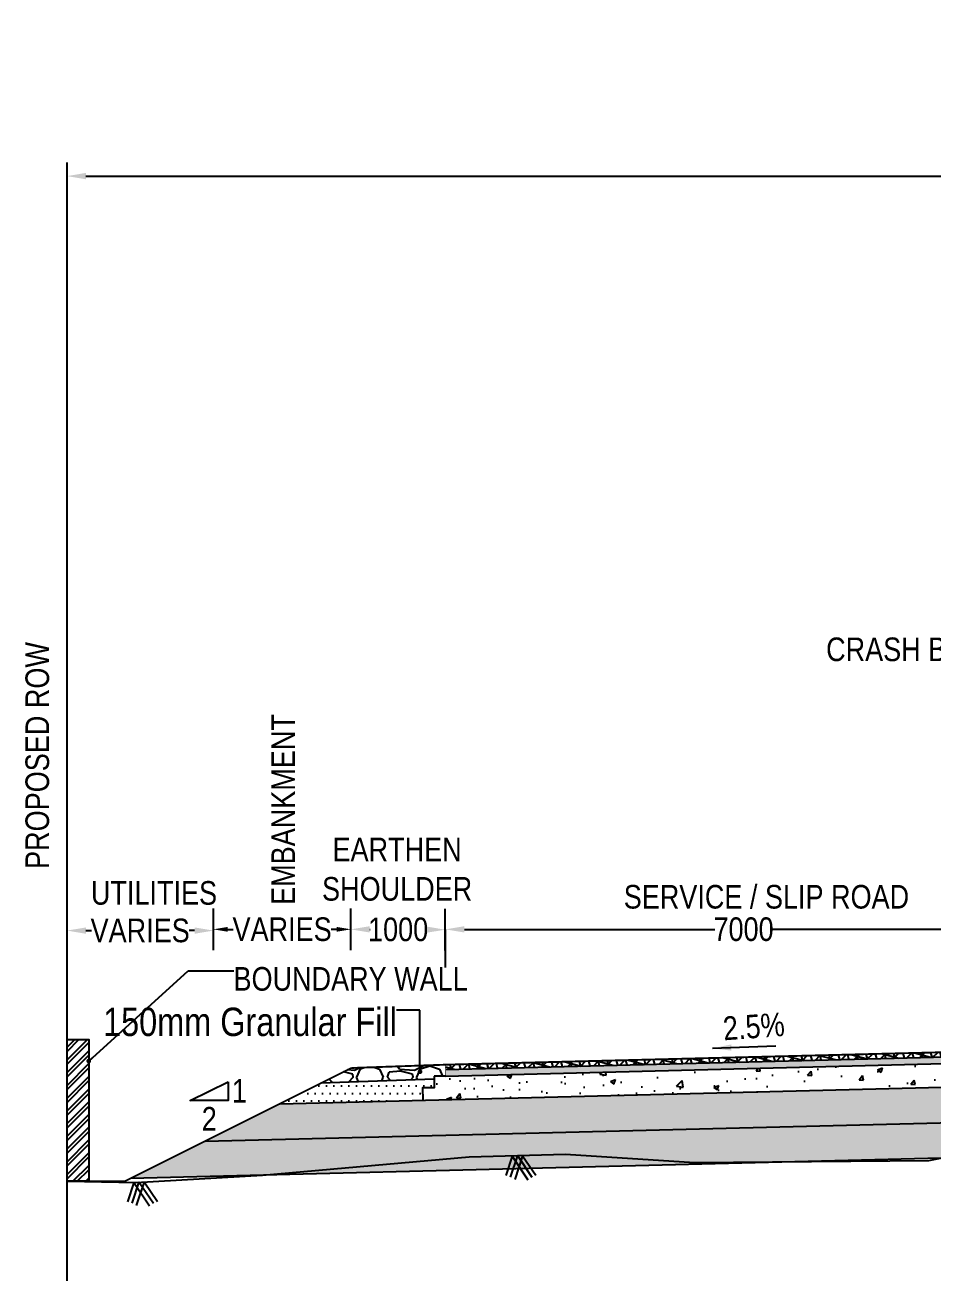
# Model space of a CAD drawing. Header units: millimetres. Extents: x 207528 to 778454, y -364692 to 101323.
# Drawn here: x 501757 to 511375, y 11237 to 24533 of the extents above; entities that cross this region are included whole.
import ezdxf

# ---------------------------------------------------------------- set-up
doc = ezdxf.new("R2010")
doc.units = ezdxf.units.MM
for name, color, linetype in [('Dim', 253, 'Continuous'), ('Dimension', 253, 'Continuous'), ('hatch', 253, 'Continuous'), ('Proposed ROW', 241, 'MNEW')]:
    doc.layers.add(name, color=color, linetype=linetype)
doc.styles.add('DIM', font='ARIALN.TTF', dxfattribs={"height": 250})
doc.styles.get("Standard").update_dxf_attribs({"font": 'arial.ttf'})
doc.styles.add('STRIP PLAN STYLE', font='ARIALN.TTF')
doc.linetypes.add('MNEW', pattern='A,26.152623,-1.048632,["PROW",Standard,S=1.75,R=0,X=0,Y=-0.975095],-7.693777,26.152623', length=61.047655)
doc.dimstyles.new('DIM', dxfattribs={"dimtxt": 250, "dimasz": 200, "dimexe": 0.18, "dimexo": 0.0625, "dimgap": 0.09, "dimtad": 0, "dimtih": 1, "dimtoh": 1, "dimdec": 0, "dimzin": 0, "dimdsep": 46, "dimtxsty": 'DIM', "dimcen": 0.09, "dimclrd": 256, "dimclrt": 7, "dimadec": 0, "dimazin": 0, "dimtfac": 1, "dimtdec": 0, "dimtofl": 0, "dimtmove": 0, "dimatfit": 3, "dimfxl": 1, "dimtolj": 1, "dimtzin": 0, "dimarcsym": 0})
doc.dimstyles.new('new', dxfattribs={"dimtxt": 150, "dimasz": 150, "dimexe": 100, "dimexo": 0.1, "dimgap": 0.09, "dimtad": 0, "dimtih": 1, "dimtoh": 1, "dimdec": 0, "dimzin": 0, "dimdsep": 46, "dimtxsty": 'DIM', "dimcen": 0.09, "dimclrd": 256, "dimclrt": 252, "dimadec": 0, "dimazin": 0, "dimtfac": 1, "dimtdec": 0, "dimtofl": 0, "dimtmove": 0, "dimatfit": 3, "dimfxl": 1, "dimtolj": 1, "dimtzin": 0, "dimlwd": -1, "dimarcsym": 0})

# ---------------------------------------------------------------- blocks, each defined once
blk = doc.blocks.new('*D387')
at = {"layer": 'Defpoints', "color": 0, "transparency": 16777216}
for p in [(547201, 22934), (502201, 22667), (547201, 22670)]:
    blk.add_point(p, dxfattribs=at)
at = {"layer": 'Dim', "color": 0, "lineweight": -2, "transparency": 16777216}
for p, q in [((502201, 22667), (502201, 22935)), ((547201, 22670), (547201, 22935))]:
    blk.add_line(p, q, dxfattribs=at)
at = {"layer": 'Dim', "lineweight": -2, "transparency": 16777216}
for p, q in [((502401, 22934), (522479, 22934)), ((547001, 22934), (529825, 22934))]:
    blk.add_line(p, q, dxfattribs=at)
at = {"layer": 'Dim', "transparency": 16777216}
for points in [[(502401, 22968), (502401, 22901), (502201, 22934)], [(547001, 22968), (547001, 22901), (547201, 22934)]]:
    blk.add_solid(points, dxfattribs=at)
at = {"layer": 'Dim', "color": 7, "transparency": 16777216, "insert": (526152, 22934), "char_height": 400, "attachment_point": 5, "style": 'STRIP PLAN STYLE'}
blk.add_mtext('\\A1;PROPOSED RIGHT OF WAY (45m)', dxfattribs=at)
blk = doc.blocks.new('*D524')
at = {"layer": 'Defpoints', "color": 0, "transparency": 16777216}
for p in [(506212, 14959), (506212, 14556), (512695, 14556)]:
    blk.add_point(p, dxfattribs=at)
at = {"layer": 'Dim', "color": 0, "lineweight": -2, "transparency": 16777216}
for p, q in [((506212, 14556), (506212, 14959)), ((512695, 14556), (512695, 14959))]:
    blk.add_line(p, q, dxfattribs=at)
at = {"layer": 'Dim', "lineweight": -2, "transparency": 16777216}
for p, q in [((506412, 14959), (509064, 14959)), ((512495, 14959), (509674, 14959))]:
    blk.add_line(p, q, dxfattribs=at)
at = {"layer": 'Dim', "transparency": 16777216}
for points in [[(506412, 14992), (506412, 14925), (506212, 14959)], [(512495, 14992), (512495, 14925), (512695, 14959)]]:
    blk.add_solid(points, dxfattribs=at)
at = {"layer": 'Dim', "color": 7, "transparency": 16777216, "insert": (509369, 14959), "char_height": 250, "attachment_point": 5, "style": 'DIM'}
blk.add_mtext('\\A1;7000', dxfattribs=at)
blk = doc.blocks.new('*D525')
at = {"layer": 'Defpoints', "color": 0, "transparency": 16777216}
for p in [(502201, 15003), (502201, 14946), (503752, 14959)]:
    blk.add_point(p, dxfattribs=at)
at = {"layer": 'Dimension', "color": 0, "lineweight": -2, "transparency": 16777216}
for p, q in [((502201, 14947), (502201, 14945)), ((503752, 14947), (503752, 14945))]:
    blk.add_line(p, q, dxfattribs=at)
at = {"layer": 'Dimension', "lineweight": -2, "transparency": 16777216}
for p, q in [((502401, 14946), (502459, 14946)), ((503552, 14946), (503494, 14946))]:
    blk.add_line(p, q, dxfattribs=at)
at = {"layer": 'Dimension', "transparency": 16777216}
for points in [[(502401, 14979), (502401, 14912), (502201, 14946)], [(503552, 14979), (503552, 14912), (503752, 14946)]]:
    blk.add_solid(points, dxfattribs=at)
at = {"layer": 'Dimension', "color": 7, "transparency": 16777216, "insert": (502976, 14946), "char_height": 250, "attachment_point": 5, "style": 'DIM'}
blk.add_mtext('\\A1;VARIES', dxfattribs=at)
blk = doc.blocks.new('*D521')
at = {"layer": 'Defpoints', "color": 0, "transparency": 16777216}
for p in [(505209, 14959), (505209, 14959), (506209, 14955)]:
    blk.add_point(p, dxfattribs=at)
at = {"layer": 'Dim', "color": 0, "lineweight": -2, "transparency": 16777216}
for p, q in [((505209, 14959), (505209, 14959)), ((506209, 14955), (506209, 14955))]:
    blk.add_line(p, q, dxfattribs=at)
at = {"layer": 'Dim', "lineweight": -2, "transparency": 16777216}
for p, q in [((505409, 14958), (505413, 14958)), ((506009, 14956), (506005, 14956))]:
    blk.add_line(p, q, dxfattribs=at)
at = {"layer": 'Dim', "transparency": 16777216}
for points in [[(505409, 14992), (505409, 14925), (505209, 14959)], [(506009, 14989), (506008, 14923), (506209, 14955)]]:
    blk.add_solid(points, dxfattribs=at)
at = {"layer": 'Dim', "color": 7, "transparency": 16777216, "insert": (505709, 14957), "char_height": 250, "attachment_point": 5, "style": 'DIM'}
blk.add_mtext('\\A1;1000', dxfattribs=at)
blk = doc.blocks.new('*D522')
at = {"layer": 'Defpoints', "color": 0, "transparency": 16777216}
for p in [(503752, 14959), (503752, 14959), (505209, 14959)]:
    blk.add_point(p, dxfattribs=at)
at = {"layer": 'Dimension', "color": 0, "lineweight": -2, "transparency": 16777216}
for p, q in [((503752, 14959), (503752, 14959)), ((505209, 14959), (505209, 14959))]:
    blk.add_line(p, q, dxfattribs=at)
at = {"layer": 'Dimension', "lineweight": -2, "transparency": 16777216}
for p, q in [((503902, 14959), (503963, 14959)), ((505059, 14959), (504998, 14959))]:
    blk.add_line(p, q, dxfattribs=at)
at = {"layer": 'Dimension', "transparency": 16777216}
for points in [[(503902, 14984), (503902, 14934), (503752, 14959)], [(505059, 14984), (505059, 14934), (505209, 14959)]]:
    blk.add_solid(points, dxfattribs=at)
at = {"layer": 'Dimension', "color": 7, "transparency": 16777216, "insert": (504480, 14959), "char_height": 250, "attachment_point": 5, "style": 'DIM'}
blk.add_mtext('\\A1;VARIES', dxfattribs=at)

msp = doc.modelspace()

# ---------------------------------------------------------------- hatches: boundary and pattern name
h = msp.add_hatch()
h.set_pattern_fill('GOST_GLASS', color=41, scale=5)
h.set_pattern_definition([(45, (411964.84, 1.86), (42.426407, -4e-15), [25, -35]), (45, (411975.448, 1.86), (42.426407, -4e-15), [10, -50]), (45, (411964.84, 12.466), (42.426407, -4e-15), [10, -50])])
h.paths.add_polyline_path([(513065.3, 13647.3), (513065.3, 13577.3), (507486.3, 13437.8), (507239.8, 13457.4), (506841.7, 13491.7)])
h.paths.add_polyline_path([(506212.1, 13475.9), (506212.1, 13405.9), (507486.3, 13437.8), (507239.8, 13457.4), (506841.7, 13491.7)])
at = {"layer": 'Dim'}
h = msp.add_hatch(dxfattribs=at)
h.set_pattern_fill('ANSI32', scale=10)
h.set_pattern_definition([(45, (186401.44, -43053.24), (-67.35192, 67.35192), []), (45, (186446.34, -43053.24), (-67.35192, 67.35192), [])])
h.paths.add_polyline_path([(502201.1, 12292.2), (502201.1, 13792.2), (502431.1, 13792.2), (502431.1, 12292.2)])
h = msp.add_hatch(dxfattribs=at)
h.set_pattern_fill('AR-CONC', color=256, scale=3)
h.set_pattern_definition([(50, (411964.84, 1.86), (546.554, -47.8173), [57.15, -628.65]), (355, (411964.84, 1.86), (-105.7303, 573.1705), [45.72, -502.9218]), (100.45144, (412010.4, -2.1), (440.8237, 525.3533), [48.57, -534.2707]), (46.1842, (411964.84, 154.26), (813.237, -126.127), [85.725, -942.975]), (96.6356, (412032.6, 143.75), (712.2124, 742.2784), [72.855, -801.407]), (351.18415, (411964.8, 154.3), (712.2124, 742.2784), [68.58, -754.379]), (21, (412041.04, 116.16), (454.8432, -306.7956), [57.15, -628.65]), (326, (412041.04, 116.16), (185.406, 552.564), [45.72, -502.92]), (71.45144, (412078.94, 90.6), (640.2493, 245.7683), [48.57, -534.2698]), (37.5, (411964.84, 1.86), (9.2658, 253.6651), [0, -496.824, 0, -510.54, 0, -504.825]), (7.5, (411964.84, 1.86), (200.459, 300.5417), [0, -291.084, 0, -485.394, 0, -192.405]), (327.5, (411794.92, 1.86), (406.7718, -17.18623), [0, -190.5, 0, -594.36, 0, -788.67]), (317.5, (411718.7, 1.86), (444.3875, 76.2795), [0, -247.65, 0, -394.716, 0, -560.07])])
h.paths.add_polyline_path([(506065.3, 13402.3), (507486.3, 13437.8), (508384.1, 13366.3), (509567.2, 13310.3), (511105.7, 13302.5), (512408.4, 13363.4), (513574.6, 13381.6), (513574.6, 13330.2), (506065.3, 13152.2)])
h.paths.add_polyline_path([(507486.3, 13437.8), (513065.3, 13577.3), (513574.6, 13590), (513574.6, 13381.6), (512408.4, 13363.4), (511105.7, 13302.5), (509567.2, 13310.3), (508384.1, 13366.3)])
at = {"layer": 'hatch'}
h = msp.add_hatch(dxfattribs=at)
h.set_pattern_fill('NET3', color=256, scale=30, angle=45)
h.set_pattern_definition([(45, (411964.84, 1.86), (-67.35192, 67.35192), []), (105, (411964.84, 1.86), (-92.004435, -24.65251), []), (165, (411964.84, 1.86), (-24.65251, -92.004435), [])])
h.paths.add_polyline_path([(513065.3, 13697.3), (513065.3, 13647.3), (506841.7, 13491.7), (506391.6, 13530.4)])
h.paths.add_polyline_path([(506212.1, 13526), (506212.1, 13475.9), (506841.7, 13491.7), (506391.6, 13530.4)])
h = msp.add_hatch(dxfattribs=at)
h.set_pattern_fill('GRAVEL', color=11, scale=25)
h.set_pattern_definition([(228.012788, (196619.73, -53919.82), (-5080.0000004, -5714.9999996), [85.4304, -8457.6209]), (184.969741, (196562.58, -53983.318), (7619.999997, 635.0000362), [146.6012, -14513.5122]), (132.510447, (196416.53, -53996.018), (6350.0000027, -6984.9999976), [103.3704, -10233.6807]), (267.273689, (196168.88, -54154.768), (635.0000013, 12700), [133.5011, -13216.6094]), (292.833654, (196162.53, -54288.118), (-3175.0000003, 7620), [130.9084, -12959.9519]), (357.273689, (196213.33, -54408.768), (-12700, 635.0000013), [133.5011, -13216.6094]), (37.6942405, (196346.68, -54415.118), (-8254.9999996, -6350.0000005), [176.5484, -17478.2788]), (72.255328, (196486.38, -54307.168), (4445.0000012, 13969.9999996), [166.6799, -16501.3142]), (121.429566, (196537.18, -54148.418), (-5080.0000007, 8254.9999996), [133.9532, -13261.3864]), (175.236358, (196467.33, -54034.12), (6985, -635.000001), [152.9283, -7493.4842]), (222.397438, (196314.93, -54021.418), (-7619.9999998, -6985.0000003), [197.7695, -19579.1931]), (138.814075, (196797.53, -54161.12), (-4445, 3810), [67.5011, -6682.6415]), (171.469234, (196746.73, -54116.668), (8255.0000002, -1269.9999986), [128.4205, -12713.6597]), (225, (196619.73, -54097.6), (-9e-14, -635), [89.8023, -808.2233]), (203.19859, (196575.28, -54021.42), (3175, 1270), [48.3603, -4787.6556]), (291.80141, (196530.83, -54040.47), (-635, 1905), [68.3914, -3351.1882]), (30.963757, (196556.23, -54103.97), (1905, 1270), [111.0799, -3591.5745]), (161.56505, (196651.48, -54046.82), (1270, -635), [80.3218, -1927.7245]), (16.38954, (196162.53, -54040.468), (6350, 1905), [112.522, -11139.7067]), (70.346176, (196270.48, -54008.718), (-2540, -6985), [94.3997, -9345.5539]), (293.19859, (196651.48, -53919.82), (-1270, 3175), [96.72, -4739.2959]), (343.61046, (196689.58, -54008.718), (-6350, 1904.9999996), [112.522, -11139.7067]), (339.443955, (196162.53, -54434.17), (-3175, 1270), [108.5088, -5316.9336]), (294.77514, (196264.13, -54472.27), (-3175.000004, 6984.999998), [90.918, -9000.8983]), (66.80141, (196657.83, -54554.82), (1270, 3175), [96.72, -4739.2959]), (17.354025, (196695.93, -54465.918), (-8255, -2540.0000005), [106.4457, -10538.094]), (69.443955, (196346.68, -54554.82), (-1270, -3175), [54.2544, -5371.188]), (101.309932, (196619.73, -54554.82), (-635, 2540), [32.3787, -3205.4987]), (165.963757, (196613.38, -54523.07), (1905, -635), [130.9084, -2487.2636]), (186.009006, (196486.38, -54491.318), (6350, 635.0000003), [121.3167, -12010.3412]), (303.69007, (196556.23, -54161.12), (-635, 1270), [91.581, -2197.9441]), (353.157227, (196607.03, -54237.318), (10795, -1269.9999994), [159.8892, -15829.0023]), (60.945396, (196765.78, -54256.37), (-2540, -4445), [65.377, -6472.3481]), (90, (196797.5, -54199.2), (-635, 635), [38.1, -596.9]), (120.256437, (196473.68, -54472.27), (2540, -4445), [88.2167, -8733.4852]), (48.012787, (196429.23, -54396.07), (5080.0000004, 5714.9999996), [170.8607, -8372.1905]), (0, (196543.5, -54269.07), (635, 635), [165.1, -469.9]), (325.304846, (196708.63, -54269.068), (6350.0000024, -4444.9999966), [100.4024, -9939.8292]), (254.054604, (196791.18, -54326.22), (-635, -2540), [92.4573, -4530.4125]), (207.645975, (196765.78, -54415.118), (-12065.0000004, -6349.9999992), [150.5363, -14903.1161]), (175.426079, (196632.43, -54484.968), (-8255, 635), [159.2574, -15766.4616])])
h.paths.add_polyline_path([(504890.3, 13329.6), (505213.1, 13491), (506212.1, 13526), (506212.6, 13526), (506212.6, 13405.8), (506092, 13405.8), (506092, 13371.7)])
h = msp.add_hatch(dxfattribs=at)
h.set_pattern_fill('GRAVEL', color=11, scale=25)
h.set_pattern_definition([(228.01279, (412422.04, 636.86), (-5080, -5715), [85.4304, -8457.621]), (184.96974, (412364.89, 573.36), (7619.999997, 635.000036), [146.6012, -14513.5122]), (132.510447, (412218.84, 560.66), (6350.000003, -6984.999998), [103.3704, -10233.6807]), (267.27369, (411971.19, 401.91), (635.000001, 12700), [133.501, -13216.6094]), (292.833654, (411964.84, 268.56), (-3175, 7620), [130.9084, -12959.952]), (357.27369, (412015.64, 147.91), (-12700, 635.000001), [133.501, -13216.6094]), (37.69424, (412148.991, 141.56), (-8254.9999996, -6350.0000005), [176.5484, -17478.2788]), (72.255328, (412288.691, 249.51), (4445.000001, 13969.9999996), [166.68, -16501.314]), (121.429566, (412339.49, 408.26), (-5080.000001, 8255), [133.9532, -13261.3864]), (175.23636, (412269.64, 522.56), (6985, -635), [152.9283, -7493.4842]), (222.397438, (412117.241, 535.259), (-7619.9999998, -6985.0000003), [197.7695, -19579.193]), (138.814075, (412599.84, 395.56), (-4445, 3810), [67.501, -6682.6415]), (171.469234, (412549.04, 440.01), (8255, -1269.999999), [128.4205, -12713.6597]), (225, (412422.04, 459.06), (-9e-14, -635), [89.8023, -808.2233]), (203.19859, (412377.59, 535.26), (3175, 1270), [48.3603, -4787.6556]), (291.80141, (412333.14, 516.21), (-635, 1905), [68.3914, -3351.1882]), (30.96376, (412358.54, 452.71), (1905, 1270), [111.08, -3591.5745]), (161.56505, (412453.8, 509.86), (1270, -635), [80.3218, -1927.7245]), (16.38954, (411964.84, 516.21), (6350, 1905), [112.522, -11139.7067]), (70.346176, (412072.79, 547.96), (-2540, -6985), [94.3997, -9345.554]), (293.19859, (412453.79, 636.86), (-1270, 3175), [96.72, -4739.296]), (343.61046, (412491.89, 547.96), (-6350, 1905), [112.522, -11139.7067]), (339.443955, (411964.84, 122.51), (-3175, 1270), [108.5088, -5316.9336]), (294.77514, (412066.44, 84.41), (-3175.000004, 6984.999998), [90.918, -9000.8983]), (66.80141, (412460.14, 1.86), (1270, 3175), [96.72, -4739.296]), (17.354025, (412498.24, 90.76), (-8255, -2540), [106.4457, -10538.094]), (69.443955, (412148.99, 1.86), (-1270, -3175), [54.2544, -5371.188]), (101.30993, (412422.04, 1.86), (-635, 2540), [32.3787, -3205.4987]), (165.96376, (412415.69, 33.61), (1905, -635), [130.9084, -2487.2636]), (186.009006, (412288.69, 65.36), (6350, 635), [121.3167, -12010.3412]), (303.69007, (412358.54, 395.56), (-635, 1270), [91.581, -2197.944]), (353.157227, (412409.341, 319.36), (10795, -1269.9999994), [159.8892, -15829.0023]), (60.945396, (412568.09, 300.31), (-2540, -4445), [65.377, -6472.348]), (90, (412599.84, 357.46), (-635, 635), [38.1, -596.9]), (120.256437, (412275.99, 84.41), (2540, -4445), [88.2167, -8733.4852]), (48.01279, (412231.54, 160.61), (5080, 5715), [170.8607, -8372.1905]), (0, (412345.84, 287.6), (635, 635), [165.1, -469.9]), (325.304846, (412510.94, 287.61), (6350.000002, -4444.999997), [100.4024, -9939.8292]), (254.0546, (412593.49, 230.46), (-635, -2540), [92.4573, -4530.4125]), (207.645975, (412568.09, 141.56), (-12065.0000004, -6349.999999), [150.5363, -14903.116]), (175.42608, (412434.741, 71.71), (-8255, 635), [159.2574, -15766.4616])])
h.paths.add_polyline_path([(504454.8, 13111.9), (503664.4, 12716.8), (513574.6, 12964.6), (513574.6, 13339.9)])
h = msp.add_hatch(dxfattribs=at)
h.set_pattern_fill('DOTS', scale=50)
h.set_pattern_definition([(0, (457363.88, -63455.065), (39.6875, 79.375), [0, -79.375])])
h.paths.add_polyline_path([(504454.8, 13111.9), (504905.4, 13330.1), (506092, 13380.5), (506092, 13362.1), (506092, 13354.1), (506092, 13343.3), (506092, 13330.1), (506092, 13280.8), (505967, 13280.8), (505970.3, 13149.8)])
h = msp.add_hatch(dxfattribs=at)
h.set_pattern_fill('DOTS', color=25, scale=50)
h.set_pattern_definition([(0, (411964.84, 1.86), (39.6875, 79.375), [0, -79.375])])
h.paths.add_polyline_path([(503664.4, 12716.8), (502875, 12322.2), (513574.6, 12589.7), (513574.6, 12964.6), (513438.4, 12961.2)])

# ---------------------------------------------------------------- linework, layer by layer
for points, const_width in [([(506212.1, 13526), (513201.1, 13700.7)], 20), ([(505213.1, 13491), (502815, 12292.2)], 20), ([(506212.1, 13526), (505213.1, 13491)], 20), ([(506212.6, 13525.8), (506212.6, 13405.8)], 10), ([(502815, 12292.2), (502201.1, 12292.2)], 20)]:
    msp.add_lwpolyline(points, dxfattribs=dict(const_width=const_width))
for points in [[(506212.1, 13475.9), (513201.1, 13650.7)], [(506212.1, 13405.9), (513574.6, 13590)], [(504454.8, 13111.9), (513574.6, 13339.9)], [(506092, 13371.7), (504890.3, 13329.6)], [(506092, 13405.8), (506092, 13280.8), (505967, 13280.8), (505970.3, 13149.8)], [(506212, 13405.8), (506092, 13405.8)], [(503664.4, 12716.8), (513574.6, 12964.6)], [(513574.6, 12589.7), (502875, 12322.2)]]:
    msp.add_lwpolyline(points)
at = {"layer": 'Dim'}
for points in [[(503751.8, 14737.7), (503751.8, 15181)], [(505209.1, 14737.3), (505209.1, 15180.6)], [(506208.6, 14733.7), (506208.6, 15177)], [(506917.2, 12556.6), (506849.3, 12352)], [(506972.4, 12564.1), (506896.7, 12336.2)], [(506917.2, 12556.6), (507084.4, 12308.2)], [(507027.3, 12562.3), (506943.9, 12311.1)], [(506972.4, 12564.1), (507125.9, 12336.2)], [(507027.3, 12562.3), (507167, 12354.7)], [(502908.2, 12278.9), (502840.3, 12074.3)], [(502963.4, 12286.4), (502887.7, 12058.5)], [(502908.2, 12278.9), (503075.4, 12030.5)], [(503018.3, 12284.6), (502934.9, 12033.4)], [(502963.4, 12286.4), (503116.8, 12058.4)], [(503018.3, 12284.6), (503158, 12077)]]:
    msp.add_lwpolyline(points, dxfattribs=at)
at = {"layer": 'Dim', "color": 7}
msp.add_lwpolyline([(502201.1, 12292.2), (502201.1, 13792.2), (502431.1, 13792.2), (502431.1, 12292.2)], close=True, dxfattribs=at)
at = {"layer": 'Dim'}
msp.add_lwpolyline([(503906.9, 13345.4), (503906.9, 13145.4), (503506.9, 13145.4)], close=True, dxfattribs=at)
at = {"layer": 'Dimension', "linetype": 'Continuous', "ltscale": 10, "flags": 128}
msp.add_lwpolyline([(502201.1, 12292.2), (502931.2, 12279.6), (504271.9, 12357.1), (506462.6, 12549.7), (507482.2, 12578.5), (508848.2, 12491.8), (511330.5, 12512.3), (512306, 12704.8), (515382.1, 13016.4), (518799.2, 13299.5), (524700.4, 13473.9)], dxfattribs=at)
at = {"layer": 'Proposed ROW', "lineweight": -3, "ltscale": 3, "flags": 128}
msp.add_lwpolyline([(502201.1, 11236.9), (502201.1, 23079.6)], dxfattribs=at)

# ---------------------------------------------------------------- texts
at = {"layer": 'Dim', "color": 7, "char_height": 250, "attachment_point": 5, "style": 'DIM'}
for s, insert, rotation in [('PROPOSED ROW', (501887.4, 16799.7), 90), ('2.5%', (509477.2, 13930.1), 4.21364)]:
    msp.add_mtext_dynamic_manual_height_columns(s, width=5325.312, gutter_width=1250, heights=[0], dxfattribs=dict(at, insert=insert, rotation=rotation))
for s, insert in [('CRASH BARRIER', (511420.8, 17922.2)), ('BOUNDARY WALL', (505205.9, 14432.9))]:
    msp.add_mtext_dynamic_manual_height_columns(s, width=5325.312, gutter_width=1250, heights=[0], dxfattribs=dict(at, insert=insert))
at = {"layer": 'Dim', "insert": (504491.8, 16227.9), "char_height": 250, "width": 5325.312, "attachment_point": 5, "rotation": 90, "style": 'DIM'}
msp.add_mtext('\\A1;EMBANKMENT', dxfattribs=at)
at = {"layer": 'Dim', "char_height": 250, "attachment_point": 5, "style": 'DIM'}
for s, insert in [('EARTHEN \\PSHOULDER', (505698.3, 15594.4)), ('UTILITIES', (503122.5, 15342.9)), ('SERVICE / SLIP ROAD', (509611.3, 15302.3)), ('1', (504027.4, 13248.2)), ('2', (503708.3, 12953.5))]:
    msp.add_mtext_dynamic_manual_height_columns(s, width=5325.312, gutter_width=1250, heights=[0], dxfattribs=dict(at, insert=insert))
at = {"layer": 'Dimension', "color": 7, "insert": (505695.9, 13977.2), "char_height": 300, "attachment_point": 6, "style": 'DIM'}
msp.add_mtext('\\A1;150mm Granular Fill', dxfattribs=at)

# ---------------------------------------------------------------- dimensions: what is measured, and where the dimension line sits
at = {"layer": 'Dim'}
dim = msp.add_linear_dim(base=(547201.1, 22934.4), p1=(502201.1, 22667.4), p2=(547201.1, 22669.5), text='PROPOSED RIGHT OF WAY (45m)', dimstyle='DIM', override={"dimtxt": 400, "dimtxsty": 'STRIP PLAN STYLE'}, dxfattribs=at)
dim.commit()
dim.dimension.update_dxf_attribs({"geometry": '*D387', "text_midpoint": (526152.3, 22934.4), "dimtype": 160})
dim = msp.add_aligned_dim(p1=(506208.6, 14955.3), p2=(505209.1, 14959.1), distance=0, dimstyle='DIM', dxfattribs=at)
dim.commit()
dim.dimension.update_dxf_attribs({"geometry": '*D521', "text_midpoint": (505708.9, 14957.2)})
dim = msp.add_linear_dim(base=(506212.1, 14958.5), p1=(512695.1, 14556.4), p2=(506212.1, 14556.4), angle=180, text='7000', dimstyle='DIM', dxfattribs=at)
dim.commit()
dim.dimension.update_dxf_attribs({"geometry": '*D524', "text_midpoint": (509368.8, 14958.5), "dimtype": 161})
at = {"layer": 'Dimension'}
dim = msp.add_linear_dim(base=(502201.1, 14945.6), p1=(503751.8, 14959.2), p2=(502201.1, 15002.9), text='VARIES', dimstyle='DIM', override={"dimfxl": 1.25, "dimfxlon": 1}, dxfattribs=at)
dim.commit()
dim.dimension.update_dxf_attribs({"geometry": '*D525', "text_midpoint": (502976.4, 14945.6)})
dim = msp.add_aligned_dim(p1=(505209.1, 14958.8), p2=(503751.8, 14959), distance=0, text='VARIES', dimstyle='DIM', override={"dimtxt": 200, "dimasz": 150, "dimfxl": 1.25, "dimfxlon": 1}, dxfattribs=at)
dim.commit()
dim.dimension.update_dxf_attribs({"geometry": '*D522', "text_midpoint": (504480.4, 14958.9)})

# ---------------------------------------------------------------- leaders
at = {"layer": 'Dim'}
msp.add_leader([(509040, 13699.6), (509709.5, 13725.7)], dimstyle='DIM', dxfattribs=at)
at = {"layer": 'Dimension'}
for points in [[(502431.1, 13564.4), (503486.3, 14518), (503967.9, 14518)], [(505940.6, 13451.7), (505940.6, 14104.5), (505690.5, 14101.8)]]:
    msp.add_leader(points, dimstyle='new', override={"dimasz": 50, "dimclrd": 256, "dimldrblk": 'Dot'}, dxfattribs=at)

doc.saveas('drawing.dxf')
